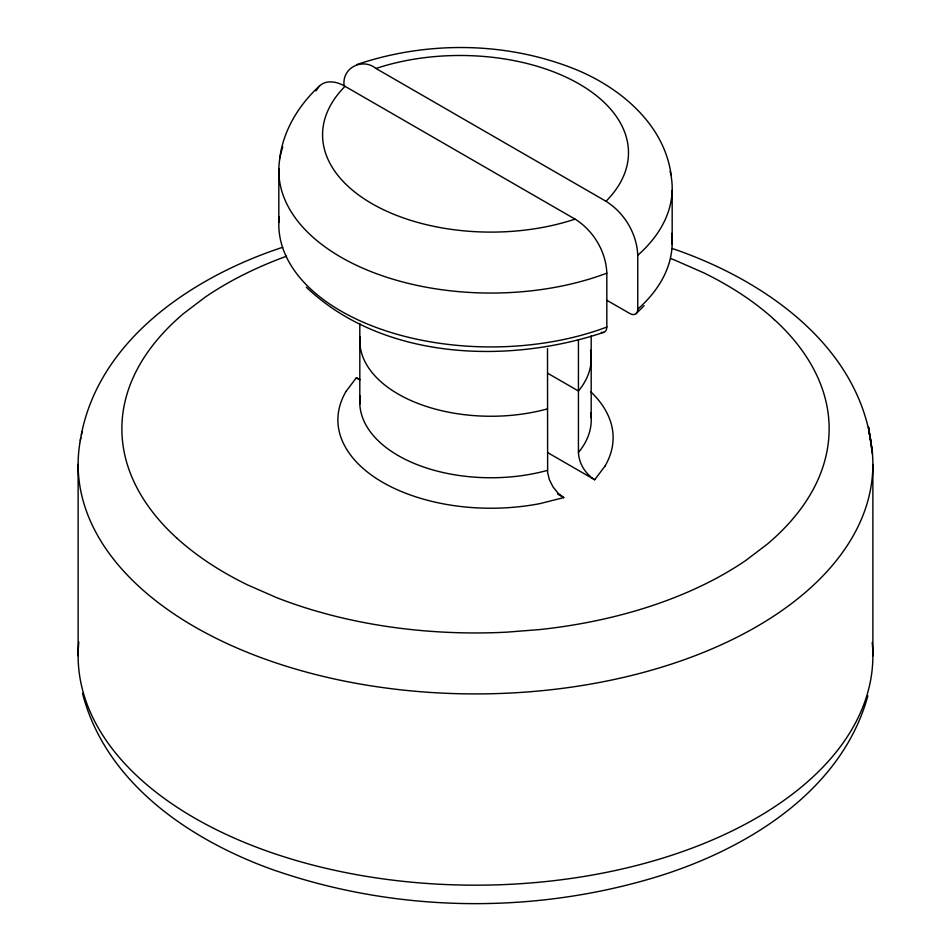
<?xml version="1.0" encoding="UTF-8"?>
<svg xmlns="http://www.w3.org/2000/svg" width="951" height="951" viewBox="0 0 951 951"><rect width="100%" height="100%" fill="white"/><g stroke="black" fill="none" stroke-linecap="round" stroke-linejoin="round"><path stroke-width="1.43" d="M344.167 85.816C341.433 68.008 362.426 57.345 375.954 68.46L605.965 201.255C624.308 212.679 636.932 233.649 637.752 255.32L637.752 309.194A11.067 6.407 60.1 0 1 629.847 313.509L606.714 300.195M79.908 442.809C94.922 341.48 192.245 276.931 282.673 247.296M279.796 158.009C283.41 130.014 298.971 104.836 319.488 85.97C326.562 79.313 337.534 81.75 345.035 86.315L575.046 219.11C593.388 230.534 606.013 251.504 606.833 273.175L606.833 327.049A11.067 6.384 60 0 1 601.317 332.351M867.871 695.775C842.277 789.092 751.112 846.224 664.178 874.492L660.743 875.609C537.339 914.066 401.524 913.115 278.964 871.782L275.326 870.593C191.829 841.231 105.727 783.874 82.499 693.279M315.898 90.892L319.488 85.97M345.986 391.479L356.304 377.832L359.93 379.473M605.014 466.109L594.696 479.756L547.562 452.545M636.195 313.616L644.136 305.675M603.647 332.375C507.62 364.495 383.11 360.239 306.329 287.238M356.934 64.537C427.926 40.524 507.775 41.523 577.316 70.101C621.478 88.633 664.262 124.878 671.097 174.782M547.503 348.601L547.633 472.599L549.345 479.637L552.983 486.853L557.975 493.07L563.765 497.611L540.132 503.566A153.789 88.788 0 0 1 468.451 507.287A149.878 86.529 0 0 1 451.333 505.231A153.967 88.895 0 0 1 386.843 484.641A149.426 86.268 0 0 1 374.932 477.521A153.967 88.895 0 0 1 341.754 439.528A149.878 86.529 0 0 1 338.758 429.4A153.789 88.788 0 0 1 346.009 391.479M672.036 248.484L675.674 249.673C763.605 280.295 857.16 344.488 871.223 443.594M547.562 373.172L578.434 391.004A131.202 75.747 0 0 0 590.488 350.23M356.304 377.832L359.918 379.913M557.666 494.08L563.765 497.611M594.696 479.756C585.447 473.967 578.897 463.47 578.434 452.51L578.434 339.638M871.794 448.48L868.501 426.987L872.447 453.984M872.875 464.563L872.875 655.821M672.167 190.426L672.167 244.3M591.189 335.727L591.189 417.786M359.811 323.506L359.811 404.092M278.833 168.565L278.833 222.439M78.125 464.433L78.125 655.703M375.978 68.472A168.41 97.228 0 0 1 579.147 83.961A168.41 97.228 0 0 1 605.989 201.267M670.146 171.453A212.156 122.489 0 0 1 637.752 255.32M671.632 233.423A212.156 122.489 0 0 1 637.752 309.194M547.503 408.859A131.202 75.747 0 0 1 359.942 336.523M575.058 219.122A168.422 97.24 0 0 1 371.889 203.621A168.422 97.24 0 0 1 345.058 86.327M606.833 273.175A212.156 122.489 0 0 1 372.352 272.129A212.156 122.489 0 0 1 282.768 147.013M606.833 327.049A212.156 122.489 0 0 1 384.275 330.318A212.156 122.489 0 0 1 279.202 216.994M872.21 642.496A397.375 229.417 0 0 1 475.096 885.179A397.375 229.417 0 0 1 78.838 642.032M869.214 433.43A397.375 229.417 0 0 1 484.249 693.861A397.375 229.417 0 0 1 79.801 443.463M80.3 440.539A397.375 229.417 0 0 1 80.859 437.626M81.489 434.726A397.375 229.417 0 0 1 82.178 431.825M774.399 319.667A350.883 202.587 0 0 1 791.482 337.106A354.866 204.881 0 0 1 819.81 382.231A351.751 203.086 0 0 1 827.75 410.701A354.854 204.869 0 0 1 825.325 458.667A350.907 202.599 0 0 1 814.163 487.601A355.21 205.083 0 0 1 767.671 543.829L745.846 560.424A355.246 205.107 0 0 1 664.499 601.353A351.002 202.646 0 0 1 634.293 611.22A354.485 204.655 0 0 1 539.835 629.55L506.835 632.153A354.485 204.655 0 0 1 423.742 630.763A351.002 202.646 0 0 1 373.636 624.308A355.246 205.107 0 0 1 276.254 597.478L247.51 584.877A355.222 205.083 0 0 1 176.601 537.909M774.399 319.679A355.21 205.083 0 0 0 703.49 272.711L674.746 260.11A355.21 205.083 0 0 0 670.657 258.529M286.501 256.223A355.222 205.083 0 0 0 205.154 297.164L183.329 313.759A355.21 205.071 0 0 0 136.849 369.987A350.919 202.599 0 0 0 125.675 398.909A354.878 204.881 0 0 0 123.261 446.887A351.739 203.074 0 0 0 131.179 475.357A354.854 204.869 0 0 0 159.518 520.47A350.919 202.599 0 0 0 176.601 537.909M590.69 412.948A131.202 75.747 0 0 1 578.434 452.51M547.503 470.365A131.202 75.747 0 0 1 416.348 464.314A131.202 75.747 0 0 1 360.227 395.616M590.607 391.634A153.967 88.895 0 0 1 609.246 418.048A149.878 86.529 0 0 1 612.242 428.188A153.789 88.788 0 0 1 604.991 466.097"/></g></svg>
